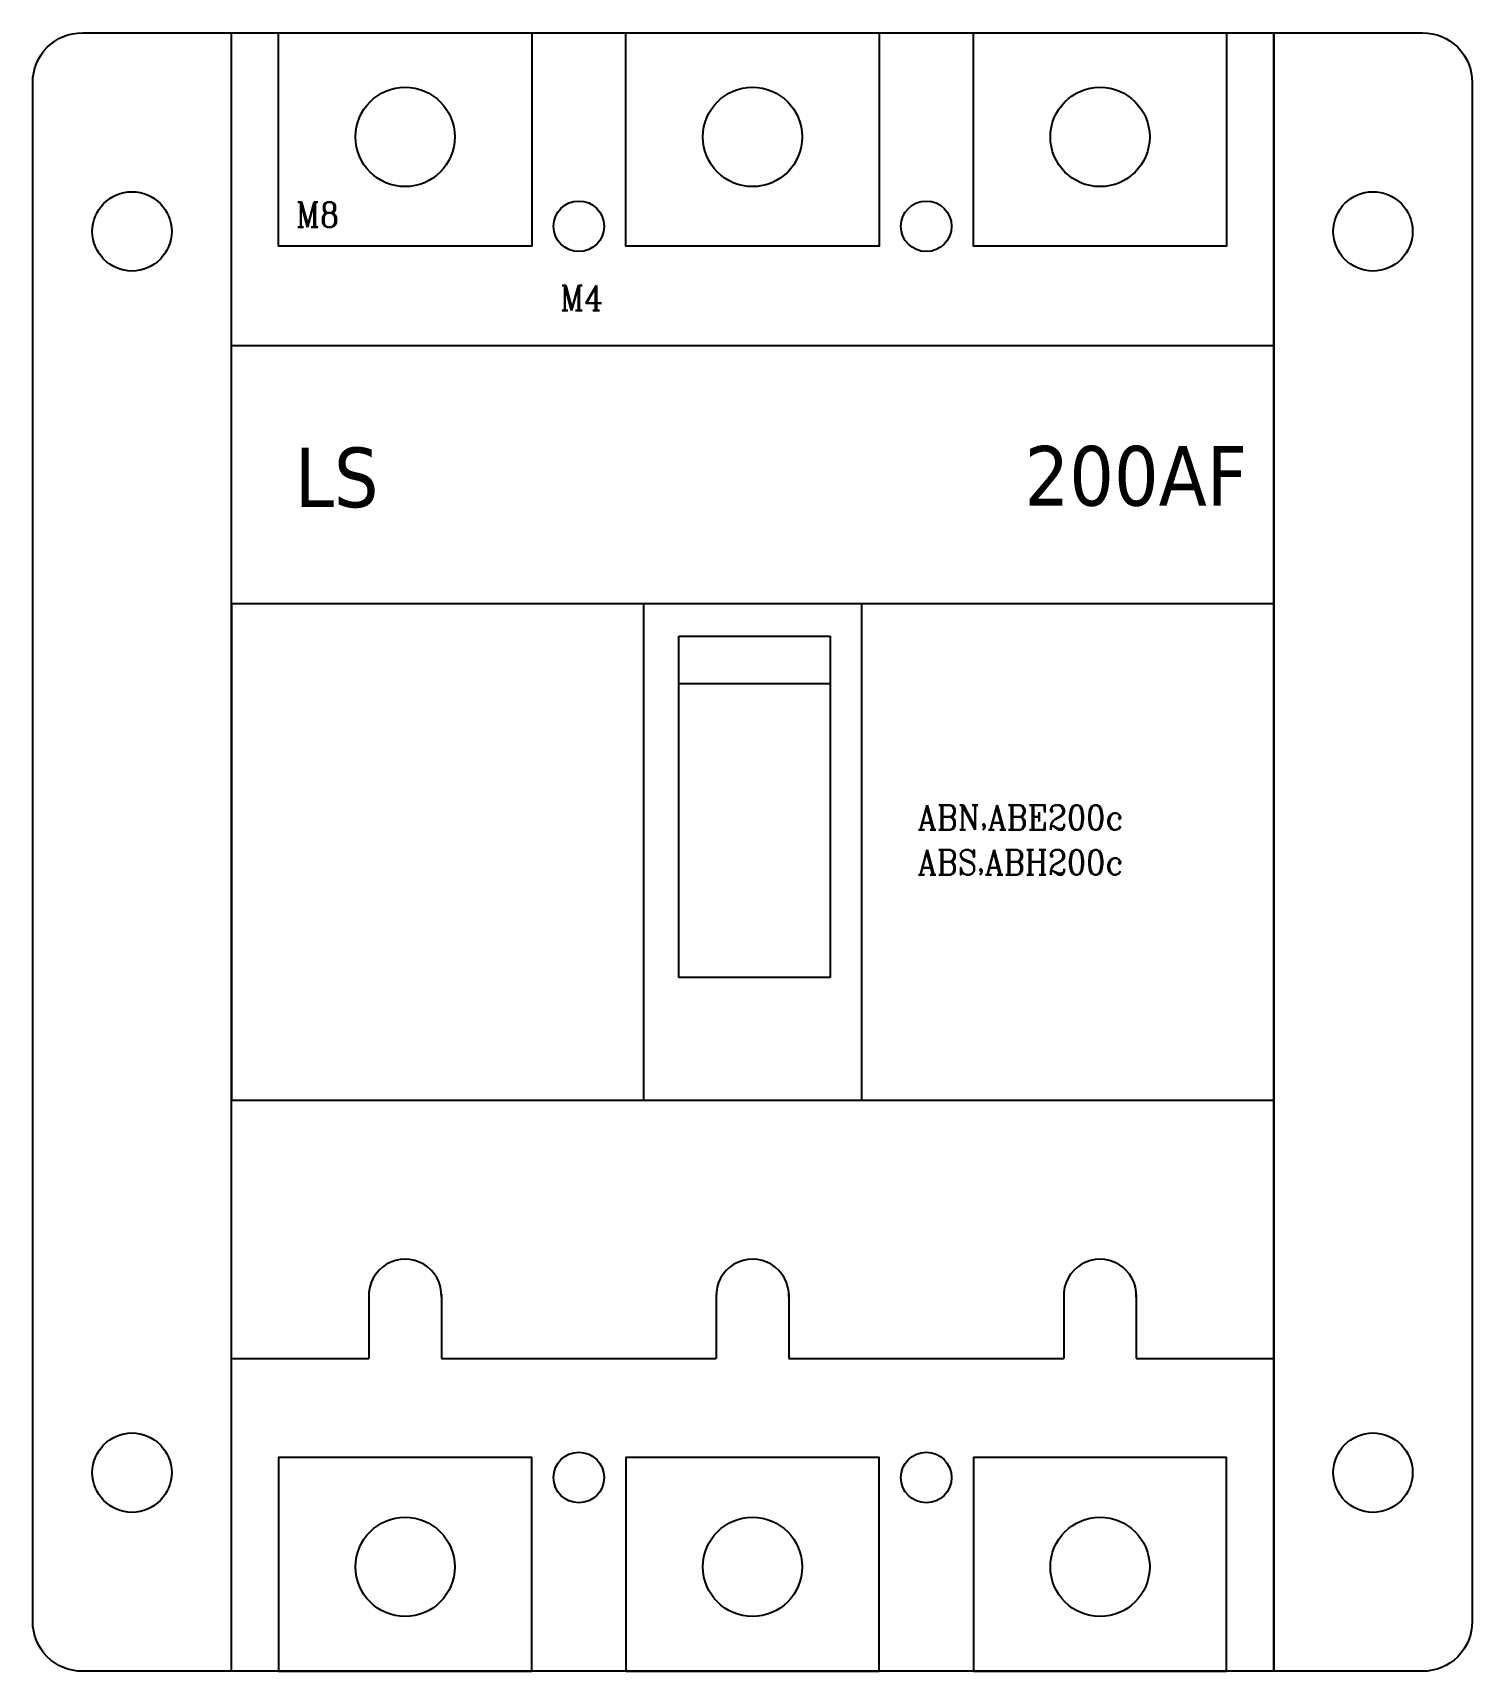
# Model space of a CAD drawing. Header units: millimetres. Extents: x -208796 to -83323, y 30910 to 103951.
# Drawn here: x -110505.3 to -110360.3, y 32829 to 32994 of the extents above; entities that cross this region are included whole.
import ezdxf

# ---------------------------------------------------------------- set-up
doc = ezdxf.new("R2010")
doc.units = ezdxf.units.MM
doc.header["$LTSCALE"] = 3
doc.layers.add('@.VISIBLE', color=7, linetype='Continuous')
doc.layers.add('TEXT', color=7, linetype='Continuous')
doc.styles.add('HW_Standard', font='complex.shx', dxfattribs={"width": 0.9})
doc.styles.add('Tahoma (Input Text)', font='tahoma.ttf')

# ---------------------------------------------------------------- blocks, each defined once
blk = doc.blocks.new('*U218')
at = {"color": 1}
for p, q in [((369.04, -3108.78), (394.54, -3108.78)), ((404.04, -3108.78), (429.54, -3108.78)), ((439.04, -3108.78), (464.54, -3108.78)), ((369.04, -3273.78), (394.54, -3273.78)), ((404.04, -3273.78), (429.54, -3273.78)), ((439.04, -3273.78), (464.54, -3273.78))]:
    blk.add_line(p, q, dxfattribs=at)
for p, q in [((364.29, -3140.28), (469.29, -3140.28)), ((405.79, -3166.28), (405.79, -3216.28)), ((427.79, -3216.28), (427.79, -3166.28)), ((409.35, -3169.56), (424.59, -3169.56)), ((409.35, -3174.36), (409.35, -3169.56)), ((409.35, -3169.56), (424.59, -3169.56)), ((409.35, -3203.93), (409.35, -3169.56)), ((424.59, -3169.56), (424.59, -3174.36)), ((424.59, -3169.56), (424.59, -3203.93)), ((424.59, -3174.36), (409.35, -3174.36)), ((424.59, -3203.93), (409.35, -3203.93)), ((405.79, -3216.28), (427.79, -3216.28)), ((378.13, -3235.8), (378.13, -3242.28)), ((385.44, -3235.8), (385.44, -3242.28)), ((413.13, -3235.8), (413.13, -3242.28)), ((420.44, -3235.8), (420.44, -3242.28)), ((448.13, -3235.8), (448.13, -3242.28)), ((455.44, -3235.8), (455.44, -3242.28)), ((364.29, -3242.28), (378.13, -3242.28)), ((385.44, -3242.28), (413.13, -3242.28)), ((420.44, -3242.28), (448.13, -3242.28)), ((455.44, -3242.28), (469.29, -3242.28))]:
    blk.add_line(p, q)
blk.add_lwpolyline([(364.29, -3108.78), (469.29, -3108.78), (469.29, -3273.78), (364.29, -3273.78)], close=True)
for points in [[(369.04, -3108.78), (394.54, -3108.78), (394.54, -3130.28), (369.04, -3130.28)], [(404.04, -3108.78), (429.54, -3108.78), (429.54, -3130.28), (404.04, -3130.28)], [(439.04, -3108.78), (464.54, -3108.78), (464.54, -3130.28), (439.04, -3130.28)], [(369.04, -3273.78), (394.54, -3273.78), (394.54, -3252.28), (369.04, -3252.28)], [(404.04, -3273.78), (429.54, -3273.78), (429.54, -3252.28), (404.04, -3252.28)], [(439.04, -3273.78), (464.54, -3273.78), (464.54, -3252.28), (439.04, -3252.28)]]:
    blk.add_lwpolyline(points, close=True, dxfattribs=at)
at = {"color": 3}
blk.add_lwpolyline([(364.29, -3216.28), (469.29, -3216.28), (469.29, -3166.28), (364.29, -3166.28)], close=True, dxfattribs=at)
at = {"color": 1}
for centre in [(381.79, -3119.28), (416.79, -3119.28), (451.79, -3119.28), (381.79, -3263.28), (416.79, -3263.28), (451.79, -3263.28)]:
    blk.add_circle(centre, 5, dxfattribs=at)
at = {"color": 3}
for centre in [(399.29, -3128.28), (434.29, -3128.28), (399.29, -3254.28), (434.29, -3254.28)]:
    blk.add_circle(centre, 2.55, dxfattribs=at)
for centre in [(381.79, -3235.95), (416.79, -3235.95), (451.79, -3235.95)]:
    blk.add_arc(centre, 3.66, 357.595, 182.405)
at = {"color": 251, "style": 'HW_Standard', "width": 0.9}
for s, p in [('M8', (370.79, -3128.36)), ('M4', (397.41, -3136.74)), ('ABN,ABE200c', (433.42, -3189.06)), ('ABS,ABH200c', (433.42, -3193.58))]:
    blk.add_text(s, height=2.5, dxfattribs=at).set_placement(p)
at = {"layer": 'TEXT', "char_height": 6, "attachment_point": 1, "style": 'Tahoma (Input Text)'}
for s, insert in [('LS', (370.68, -3150.56)), ('200AF', (444.19, -3150.4))]:
    blk.add_mtext_dynamic_manual_height_columns(s, width=11.0147, gutter_width=1, heights=[0], dxfattribs=dict(at, insert=insert))
blk = doc.blocks.new('*U221')
at = {"layer": '@.VISIBLE'}
for p, q in [((0, 165), (0, 0)), ((105, 165), (105, 0))]:
    blk.add_line(p, q, dxfattribs=at)
blk.add_lwpolyline([(125, 160), (125, 5, -0.414214), (120, 0), (-15, 0, -0.414214), (-20, 5), (-20, 160, -0.414214), (-15, 165), (120, 165, -0.414214)], format="xyb", close=True, dxfattribs=at)
at = {"layer": '@.VISIBLE', "color": 2}
for centre in [(-10, 145), (115, 145), (-10, 20), (115, 20)]:
    blk.add_circle(centre, 4, dxfattribs=at)

msp = doc.modelspace()

# ---------------------------------------------------------------- block references
msp.add_blockref('*U218', (-110849.57, 36102.79))
at = {"layer": '@.VISIBLE'}
msp.add_blockref('*U221', (-110485.29, 32829), dxfattribs=at)

doc.saveas('drawing.dxf')
